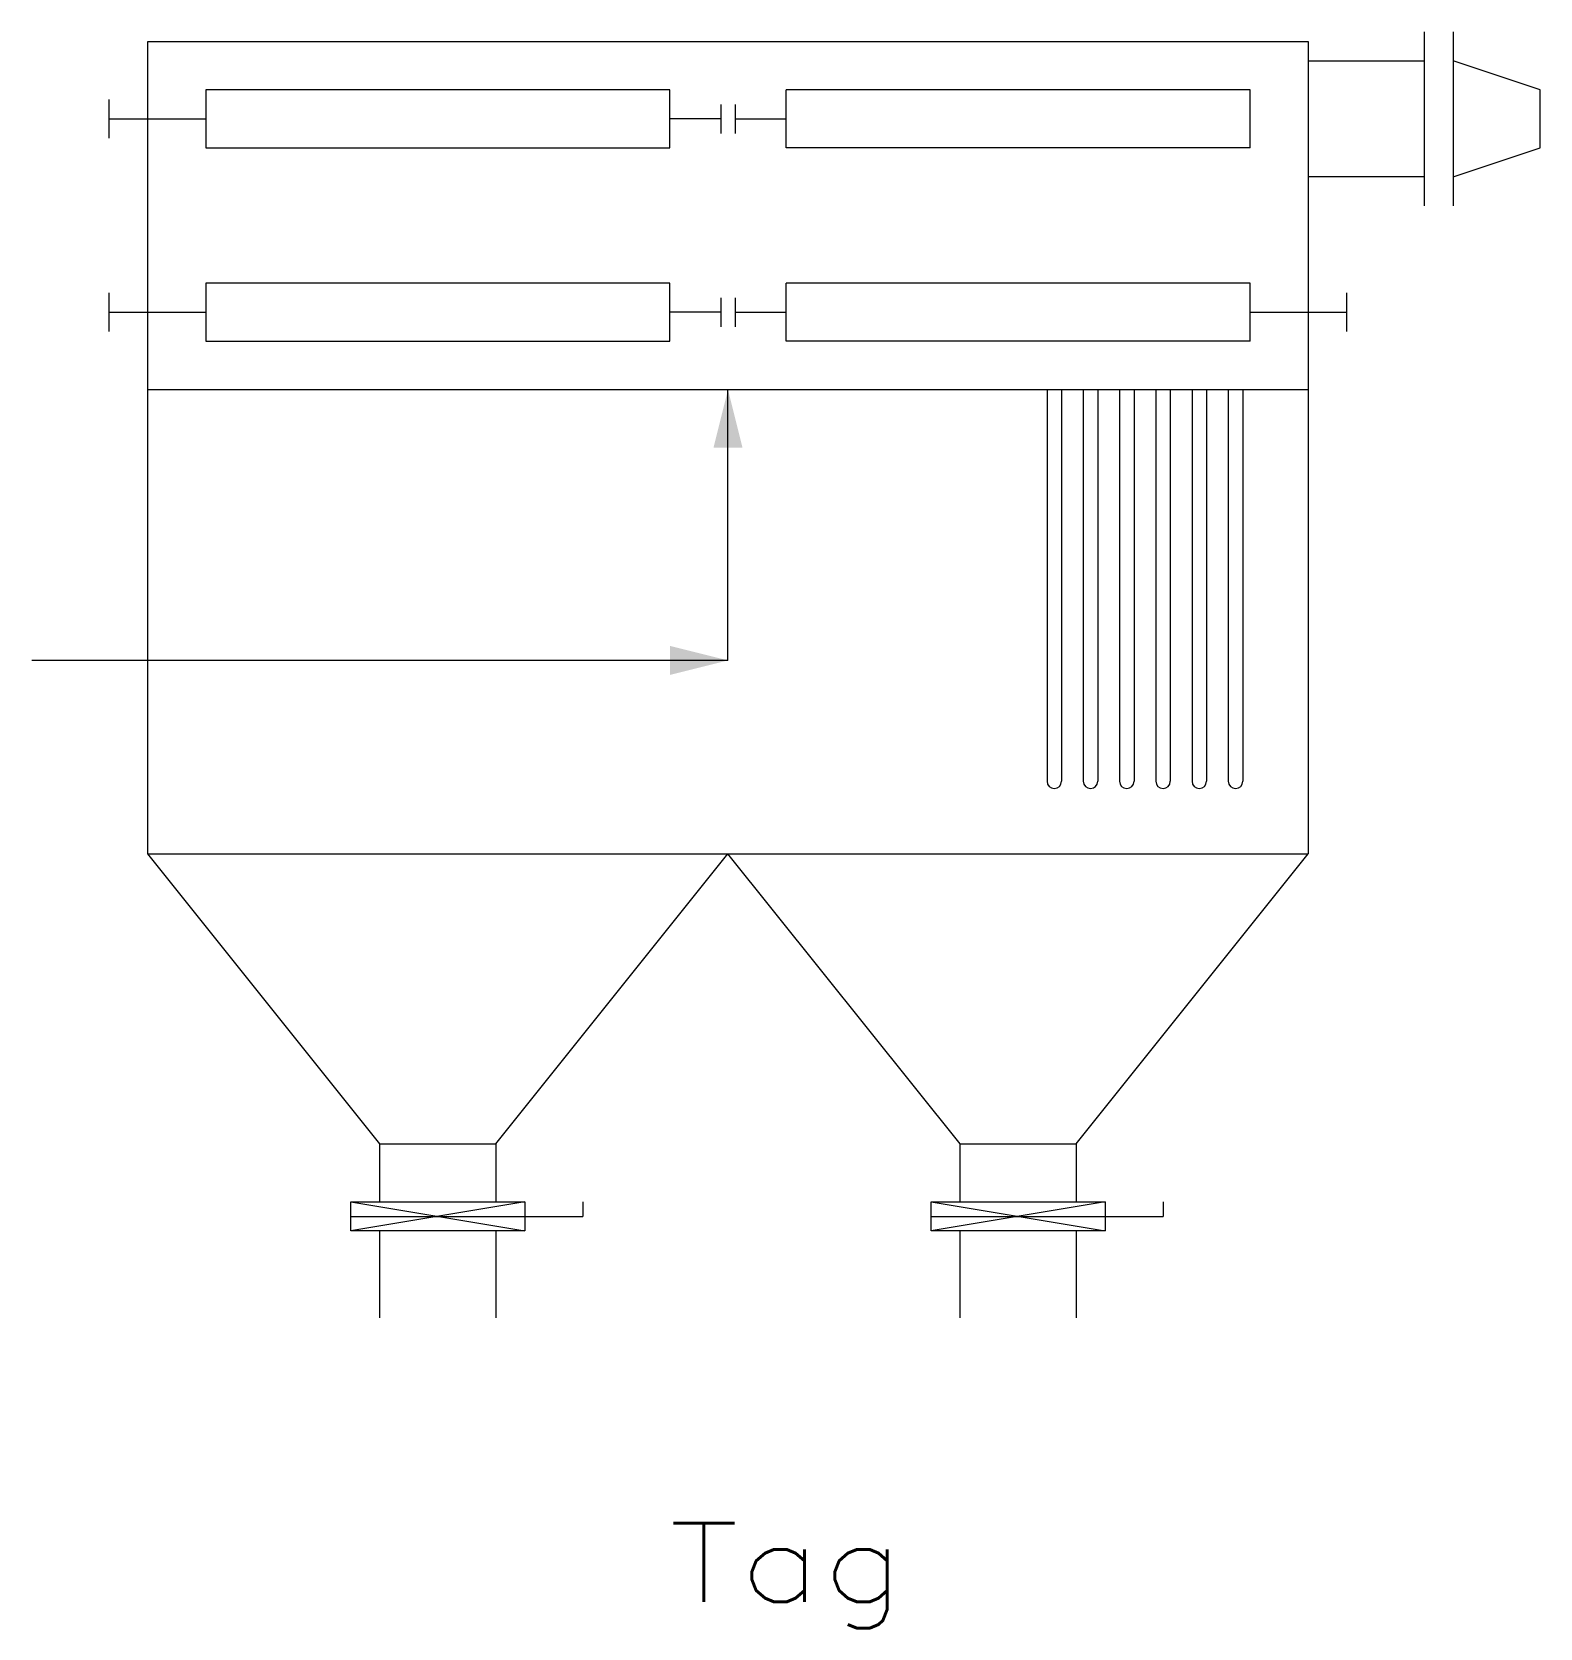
# Model space of a CAD drawing. Header units: inches. Extents: x -10.3 to 14.1, y -17.1 to 8.7.
import ezdxf
from ezdxf.enums import TextEntityAlignment as Align

# ---------------------------------------------------------------- set-up
doc = ezdxf.new("R2010")
doc.units = ezdxf.units.IN
doc.header["$MEASUREMENT"] = 0
doc.layers.get('0').update_dxf_attribs({"lineweight": 0})
doc.layers.add('1', color=7, linetype='Continuous', lineweight=0)
doc.styles.add('_TCW_TXTSTY_1', font='TXT.SHX')

# ---------------------------------------------------------------- blocks, each defined once
blk = doc.blocks.new('ARROW')
at = {"layer": '1', "color": 7, "linetype": 'Continuous'}
blk.add_solid([(0, 0), (-2.5, 0.625), (-2.5, -0.625)], dxfattribs=at)

msp = doc.modelspace()

# ---------------------------------------------------------------- linework, layer by layer
at = {"layer": '1', "color": 7, "linetype": 'Continuous'}
for p, q in [((-8.4375, -4.6095), (-8.4375, 8.5155)), ((-8.4375, 8.5155), (10.3125, 8.5155)), ((10.3125, 8.5155), (10.3125, -4.6095)), ((12.1875, 8.6715), (12.1875, 5.859)), ((12.6565, 8.6715), (12.6565, 5.859)), ((10.3125, 8.2025), (12.1875, 8.2025)), ((14.0625, 7.734), (12.6565, 8.2025)), ((-9.0625, 6.953), (-9.0625, 7.578)), ((-7.5, 7.734), (-7.5, 6.7965)), ((0, 7.734), (-7.5, 7.734)), ((0, 6.7965), (0, 7.734)), ((0.8205, 7.4995), (0.8205, 7.031)), ((1.055, 7.4995), (1.055, 7.031)), ((9.375, 7.734), (1.875, 7.734)), ((1.875, 6.7965), (1.875, 7.734)), ((9.375, 6.7965), (9.375, 7.734)), ((14.0625, 6.7965), (14.0625, 7.734)), ((-9.0625, 7.2655), (-7.5, 7.2655)), ((0.8205, 7.2655), (0, 7.2655)), ((1.055, 7.2655), (1.875, 7.2655)), ((-7.5, 6.7965), (0, 6.7965)), ((9.375, 6.7965), (1.875, 6.7965)), ((12.6565, 6.3275), (14.0625, 6.7965)), ((12.1875, 6.3275), (10.3125, 6.3275)), ((-9.0625, 3.828), (-9.0625, 4.453)), ((-7.5, 4.6095), (-7.5, 3.672)), ((0, 4.6095), (-7.5, 4.6095)), ((0, 3.672), (0, 4.6095)), ((1.875, 3.672), (1.875, 4.6095)), ((9.375, 4.6095), (1.875, 4.6095)), ((9.375, 3.672), (9.375, 4.6095)), ((10.9375, 3.828), (10.9375, 4.453)), ((-9.0625, 4.1405), (-7.5, 4.1405)), ((0.8205, 4.1405), (0, 4.1405)), ((0.8205, 4.375), (0.8205, 3.9065)), ((1.055, 4.375), (1.055, 3.9065)), ((1.055, 4.1405), (1.875, 4.1405)), ((9.375, 4.1405), (10.9375, 4.1405)), ((-7.5, 3.672), (0, 3.672)), ((9.375, 3.672), (1.875, 3.672)), ((-8.4375, 2.8905), (10.3125, 2.8905)), ((0.9375, -1.4845), (0.9375, 2.8905)), ((6.0935, 2.8905), (6.0935, -3.4375)), ((6.328, 2.8905), (6.328, -3.4375)), ((6.6795, 2.8905), (6.6795, -3.4375)), ((6.9145, 2.8905), (6.9145, -3.4375)), ((7.2655, 2.8905), (7.2655, -3.4375)), ((7.5, 2.8905), (7.5, -3.4375)), ((7.8515, 2.8905), (7.8515, -3.4375)), ((8.0855, 2.8905), (8.0855, -3.4375)), ((8.4375, 2.8905), (8.4375, -3.4375)), ((8.672, 2.8905), (8.672, -3.4375)), ((9.0235, 2.8905), (9.0235, -3.4375)), ((9.258, 2.8905), (9.258, -3.4375)), ((0.9375, -1.4845), (-10.3125, -1.4845)), ((-4.6875, -9.297), (-8.4375, -4.6095)), ((-8.4375, -4.6095), (10.3125, -4.6095)), ((-2.8125, -9.297), (0.9375, -4.6095)), ((4.6875, -9.297), (0.9375, -4.6095)), ((6.5625, -9.297), (10.3125, -4.6095)), ((-4.6875, -10.2345), (-4.6875, -9.297)), ((-4.6875, -9.297), (-2.8125, -9.297)), ((-2.8125, -9.297), (-2.8125, -10.2345)), ((4.6875, -10.2345), (4.6875, -9.297)), ((4.6875, -9.297), (6.5625, -9.297)), ((6.5625, -9.297), (6.5625, -10.2345)), ((-5.1565, -10.7035), (-5.1565, -10.2345)), ((-5.1565, -10.2345), (-2.3435, -10.2345)), ((-2.3435, -10.2345), (-5.1565, -10.7035)), ((-5.1565, -10.2345), (-2.3435, -10.7035)), ((-2.3435, -10.2345), (-2.3435, -10.7035)), ((-1.4065, -10.2345), (-1.4065, -10.469)), ((4.2185, -10.7035), (4.2185, -10.2345)), ((4.2185, -10.2345), (7.0315, -10.2345)), ((7.0315, -10.2345), (4.2185, -10.7035)), ((4.2185, -10.2345), (7.0315, -10.7035)), ((7.0315, -10.2345), (7.0315, -10.7035)), ((7.9685, -10.2345), (7.9685, -10.469)), ((-5.1565, -10.469), (-1.4065, -10.469)), ((4.2185, -10.469), (7.9685, -10.469)), ((-2.3435, -10.7035), (-5.1565, -10.7035)), ((-4.6875, -12.1095), (-4.6875, -10.7035)), ((-2.8125, -10.7035), (-2.8125, -12.1095)), ((7.0315, -10.7035), (4.2185, -10.7035)), ((4.6875, -12.1095), (4.6875, -10.7035)), ((6.5625, -10.7035), (6.5625, -12.1095))]:
    msp.add_line(p, q, dxfattribs=at)
for centre in [(6.210938, -3.437625), (6.796875, -3.437625), (7.382812, -3.437625), (7.96875, -3.437625), (8.554688, -3.437625), (9.140625, -3.437625)]:
    msp.add_arc(centre, 0.117188, 180, 360, dxfattribs=at)

# ---------------------------------------------------------------- block references
at = {"layer": '1', "color": 7, "linetype": 'Continuous', "xscale": 0.375, "yscale": 0.375, "rotation": 90}
msp.add_blockref('ARROW', (0.9375, 2.8905), dxfattribs=at)
at = {"layer": '1', "color": 7, "linetype": 'Continuous', "xscale": 0.375, "yscale": 0.375}
msp.add_blockref('ARROW', (0.9375, -1.4845), dxfattribs=at)

# ---------------------------------------------------------------- texts
at = {"color": 7, "linetype": 'Continuous', "style": '_TCW_TXTSTY_1', "width": 1.166667}
msp.add_text('Tag', height=1.27002, dxfattribs=at).set_placement((-0.015785, -16.699468), (3.794274, -16.699468), align=Align.FIT)

doc.saveas('drawing.dxf')
